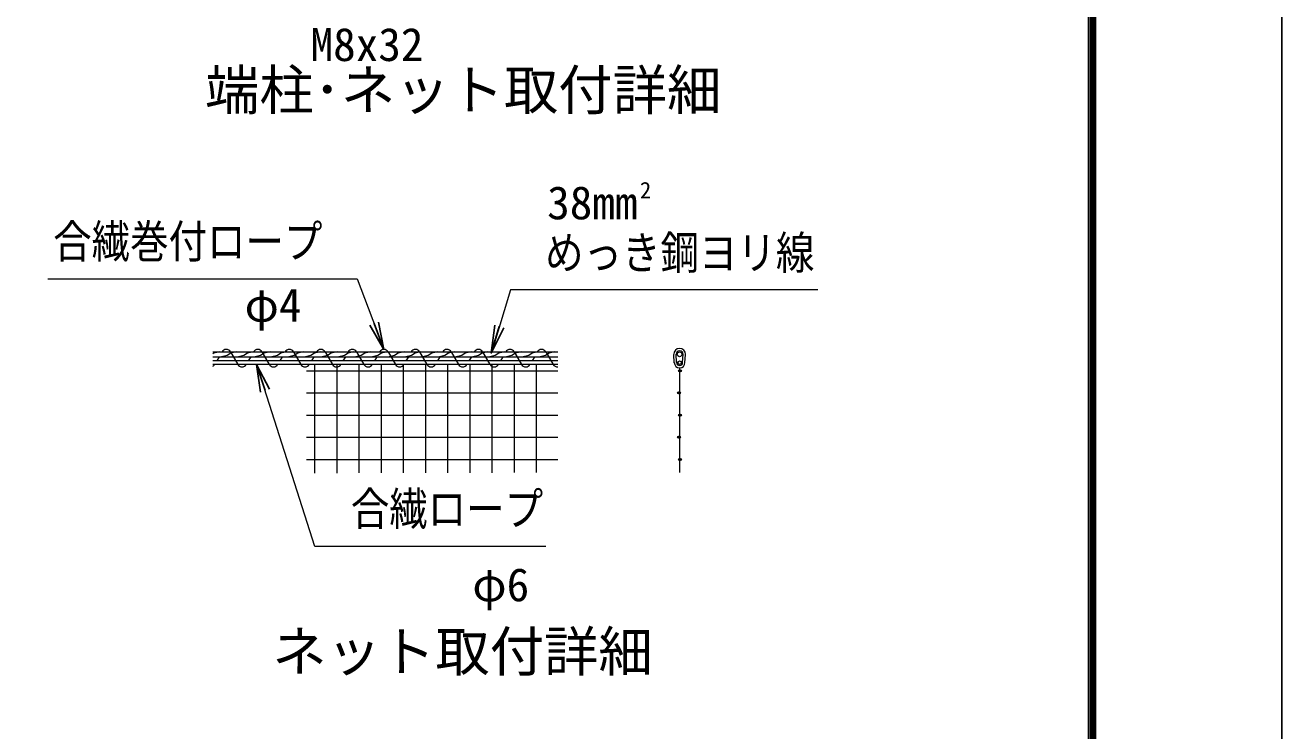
# Model space of a CAD drawing. Units: millimetres, scale not verified. Extents: x -14700 to 14700, y -10395 to 10395.
# Drawn here: x 8325 to 14700, y -2646 to 935 of the extents above; entities that cross this region are included whole.
import ezdxf
from ezdxf.enums import TextEntityAlignment as Align

# ---------------------------------------------------------------- set-up
doc = ezdxf.new("R2010")
doc.units = ezdxf.units.MM
doc.header["$LTSCALE"] = 40
for name, color, linetype, lineweight in [('0-0_D-TTL-TXT', 7, 'Continuous', 13), ('0-3_D-STR3', 3, 'Continuous', 13), ('0-8_D-STR-TXT', 7, 'Continuous', 13), ('0-9_D-STR2', 7, 'Continuous', 13), ('0-C_D-TTL', 7, 'Continuous', 25)]:
    doc.layers.add(name, color=color, linetype=linetype, lineweight=lineweight)
doc.layers.add('0-6_0', color=7, linetype='Continuous')
doc.styles.add('ＭＳ ゴシック', font='')
doc.styles.get('ＭＳ ゴシック').set_extended_font_data('MS Gothic')

# ---------------------------------------------------------------- blocks, each defined once
blk = doc.blocks.new('_Open')
at = {"layer": '0-6_0'}
blk.add_line((-40, 6.67), (0, 0), dxfattribs=at)
blk.add_lwpolyline([(-40, -6.67), (0, 0), (-40, 0)], dxfattribs=at)

msp = doc.modelspace()

# ---------------------------------------------------------------- linework, layer by layer
at = {"layer": '0-3_D-STR3'}
for p, q in [((9277.16, -723.57), (11027.16, -723.57)), ((9277.16, -747.57), (11027.16, -747.57)), ((11618.18, -778), (11615.18, -736)), ((11630.15, -777.15), (11627.15, -735.15)), ((11660.18, -777.15), (11663.18, -735.15)), ((11672.15, -778), (11675.15, -736)), ((11027.16, -768.57), (9277.16, -768.57)), ((11027.16, -786.57), (9277.16, -786.57))]:
    msp.add_line(p, q, dxfattribs=at)
at = {"layer": '0-3_D-STR3', "color": 4}
for p, q in [((9309.93, -747.57), (9297.49, -768.57)), ((9366.78, -723.57), (9404.09, -786.57)), ((9469.83, -747.57), (9457.4, -768.57)), ((9526.69, -723.57), (9564, -786.57)), ((9629.74, -747.57), (9617.3, -768.57)), ((9686.59, -723.57), (9723.9, -786.57)), ((9789.64, -747.57), (9777.2, -768.57)), ((9846.5, -723.57), (9883.8, -786.57)), ((9949.54, -747.57), (9937.11, -768.57)), ((10006.4, -723.57), (10043.71, -786.57)), ((10109.45, -747.57), (10097.01, -768.57)), ((10166.31, -723.57), (10203.61, -786.57)), ((10269.35, -747.57), (10256.92, -768.57)), ((10326.21, -723.57), (10363.52, -786.57)), ((10429.26, -747.57), (10416.82, -768.57)), ((10486.11, -723.57), (10523.42, -786.57)), ((10589.16, -747.57), (10576.72, -768.57)), ((10646.02, -723.57), (10683.32, -786.57)), ((10749.06, -747.57), (10736.63, -768.57)), ((10805.92, -723.57), (10843.23, -786.57)), ((10908.97, -747.57), (10896.53, -768.57)), ((10965.83, -723.57), (11003.13, -786.57))]:
    msp.add_line(p, q, dxfattribs=at)
at = {"layer": '0-3_D-STR3'}
for points in [[(9313.16, -723.57), (9283.15, -730.51), (9277.16, -733.97)], [(9398.16, -723.57), (9368.15, -730.51), (9349.74, -741.14), (9322.13, -747.57)], [(9483.15, -723.57), (9453.14, -730.51), (9434.74, -741.14), (9407.13, -747.57)], [(9568.14, -723.57), (9538.13, -730.51), (9519.73, -741.14), (9492.12, -747.57)], [(9653.13, -723.57), (9623.12, -730.51), (9604.72, -741.14), (9577.11, -747.57)], [(9738.12, -723.57), (9708.11, -730.51), (9689.71, -741.14), (9662.1, -747.57)], [(9823.11, -723.57), (9793.1, -730.51), (9774.7, -741.14), (9747.09, -747.57)], [(9908.11, -723.57), (9878.1, -730.51), (9859.69, -741.14), (9832.08, -747.57)], [(9993.1, -723.57), (9963.09, -730.51), (9944.69, -741.14), (9917.08, -747.57)], [(10078.09, -723.57), (10048.08, -730.51), (10029.68, -741.14), (10002.07, -747.57)], [(10163.08, -723.57), (10133.07, -730.51), (10114.67, -741.14), (10087.06, -747.57)], [(10248.07, -723.57), (10218.06, -730.51), (10199.66, -741.14), (10172.05, -747.57)], [(10333.06, -723.57), (10303.06, -730.51), (10284.65, -741.14), (10257.04, -747.57)], [(10418.06, -723.57), (10388.05, -730.51), (10369.64, -741.14), (10342.03, -747.57)], [(10503.05, -723.57), (10473.04, -730.51), (10454.64, -741.14), (10427.03, -747.57)], [(10588.04, -723.57), (10558.03, -730.51), (10539.63, -741.14), (10512.02, -747.57)], [(10673.03, -723.57), (10643.02, -730.51), (10624.62, -741.14), (10597.01, -747.57)], [(10758.02, -723.57), (10728.01, -730.51), (10709.61, -741.14), (10682, -747.57)], [(10843.02, -723.57), (10813.01, -730.51), (10794.6, -741.14), (10766.99, -747.57)], [(10928.01, -723.57), (10898, -730.51), (10879.6, -741.14), (10851.98, -747.57)], [(11013, -723.57), (10982.99, -730.51), (10964.59, -741.14), (10936.98, -747.57)]]:
    msp.add_lwpolyline(points, dxfattribs=at)
for centre, radius in [((11645.16, -735.57), 12), ((11645.16, -777.57), 9)]:
    msp.add_circle(centre, radius, dxfattribs=at)
at = {"layer": '0-3_D-STR3', "color": 4}
for centre, start, end in [((9345.46, -735.36), 28.93798, 151.06202), ((9505.37, -735.36), 28.93798, 151.06202), ((9665.27, -735.36), 28.93798, 151.06202), ((9825.17, -735.36), 28.93798, 151.06202), ((9985.08, -735.36), 28.93798, 151.06202), ((10144.98, -735.36), 28.93798, 151.06202), ((10304.89, -735.36), 28.93798, 151.06202), ((10464.79, -735.36), 28.93798, 151.06202), ((10624.7, -735.36), 28.93798, 151.06202), ((10784.6, -735.36), 28.93798, 151.06202), ((10944.5, -735.36), 28.93798, 151.06202), ((9265.51, -774.79), 298.5737, 331.06202), ((9425.41, -774.79), 208.93798, 331.06202), ((9585.32, -774.79), 208.93798, 331.06202), ((9745.22, -774.79), 208.93798, 331.06202), ((9905.13, -774.79), 208.93798, 331.06202), ((10065.03, -774.79), 208.93798, 331.06202), ((10224.93, -774.79), 208.93798, 331.06202), ((10384.84, -774.79), 208.93798, 331.06202), ((10544.74, -774.79), 208.93798, 331.06202), ((10704.65, -774.79), 208.93798, 331.06202), ((10864.55, -774.79), 208.93798, 331.06202), ((11024.46, -774.79), 208.93798, 276.37941)]:
    msp.add_arc(centre, 24.36, start, end, dxfattribs=at)
at = {"layer": '0-3_D-STR3'}
for centre, radius, start, end in [((11645.16, -735.57), 30, 0, 180), ((11645.16, -735.57), 30, 0, 180), ((11645.16, -735.57), 18, 0, 180), ((11645.16, -777.57), 27, 180, 0), ((11645.16, -777.57), 15, 180, 0)]:
    msp.add_arc(centre, radius, start, end, dxfattribs=at)
at = {"layer": '0-8_D-STR-TXT'}
for points in [[(8439.86, -353.24), (10010.1, -353.24), (10144.28, -709.13)], [(12345.85, -408.13), (10787.16, -408.13), (10690.62, -727.26)], [(10966.98, -1710.14), (9794.71, -1710.14), (9500.05, -788.48)]]:
    msp.add_lwpolyline(points, dxfattribs=at)
at = {"layer": '0-9_D-STR2'}
for p, q in [((9752.35, -818.81), (11027.16, -818.81)), ((9794.92, -1338.07), (9794.92, -786.57)), ((9907.42, -1337.84), (9907.42, -786.57)), ((10019.92, -1337.61), (10019.92, -786.57)), ((10132.42, -1337.39), (10132.42, -786.57)), ((10244.92, -1337.16), (10244.92, -786.57)), ((10357.42, -1336.93), (10357.42, -786.57)), ((10469.92, -1336.7), (10469.92, -786.57)), ((10582.42, -1336.47), (10582.42, -786.57)), ((10694.92, -1336.25), (10694.92, -786.57)), ((10807.42, -1336.02), (10807.42, -786.57)), ((10919.92, -1335.79), (10919.92, -786.57)), ((11645.16, -804.57), (11645.16, -1335.57)), ((9752.35, -931.31), (11027.16, -931.31)), ((9752.35, -1043.81), (11027.16, -1043.81)), ((9752.35, -1156.31), (11027.16, -1156.31)), ((9752.35, -1268.81), (11027.16, -1268.81))]:
    msp.add_line(p, q, dxfattribs=at)
for centre in [(11645.16, -818.81), (11650.16, -818.81), (11640.16, -931.31), (11645.16, -931.31), (11645.16, -1043.81), (11650.16, -1043.81), (11640.16, -1156.31), (11645.16, -1156.31), (11645.16, -1268.81), (11650.16, -1268.81)]:
    msp.add_circle(centre, 5, dxfattribs=at)
at = {"layer": '0-C_D-TTL', "color": 2}
msp.add_lwpolyline([(-14700, 10395), (14700, 10395), (14700, -10395), (-14700, -10395)], close=True, dxfattribs=at)
at = {"layer": '0-C_D-TTL'}
for points in [[(-13755, 9625), (13755, 9625), (13755, -9625), (-13755, -9625)], [(-13746.25, 9616.25), (13746.25, 9616.25), (13746.25, -9616.25), (-13746.25, -9616.25)], [(-13737.5, 9607.5), (13737.5, 9607.5), (13737.5, -9607.5), (-13737.5, -9607.5)], [(-13728.75, 9598.75), (13728.75, 9598.75), (13728.75, -9598.75), (-13728.75, -9598.75)], [(-13720, 9590), (13720, 9590), (13720, -9590), (-13720, -9590)]]:
    msp.add_lwpolyline(points, close=True, dxfattribs=at)

# ---------------------------------------------------------------- block references
at = {"layer": '0-8_D-STR-TXT', "xscale": 3.5, "yscale": 3.5}
for p, rotation in [((10144.98, -711), 290.65707), ((10690.04, -729.18), 253.16926), ((9499.44, -786.57), 107.72935)]:
    msp.add_blockref('_Open', p, dxfattribs=dict(at, rotation=rotation))

# ---------------------------------------------------------------- texts
at = {"layer": '0-0_D-TTL-TXT', "style": 'ＭＳ ゴシック'}
for s, p in [('端柱･ネット取付詳細', (9237.84, 444.1)), ('ネット取付詳細', (9578.95, -2404.83))]:
    msp.add_text(s, height=202.1, dxfattribs=at).set_placement(p, align=Align.BOTTOM_LEFT)
at = {"layer": '0-8_D-STR-TXT', "style": 'ＭＳ ゴシック'}
for s, height, p in [('M8x32', 168.3, (9773.23, 702.05)), ('2', 84.16, (11443.82, 29.94)), ('38mm', 168.3, (10973.38, -101.06)), ('φ4', 168.3, (9438.52, -620.66)), ('φ6', 168.3, (10593.7, -2039.22))]:
    msp.add_text(s, height=height, dxfattribs=at).set_placement(p, align=Align.BOTTOM_LEFT)
at = {"layer": '0-8_D-STR-TXT', "style": 'ＭＳ ゴシック', "width": 0.85}
for s, p in [('合繊巻付ロープ', (8467.54, -297.2)), ('めっき鋼ヨリ線', (10962.72, -354.31)), ('合繊ロープ', (9977.39, -1654.1))]:
    msp.add_text(s, height=168.3, dxfattribs=at).set_placement(p, align=Align.BOTTOM_LEFT)

doc.saveas('drawing.dxf')
